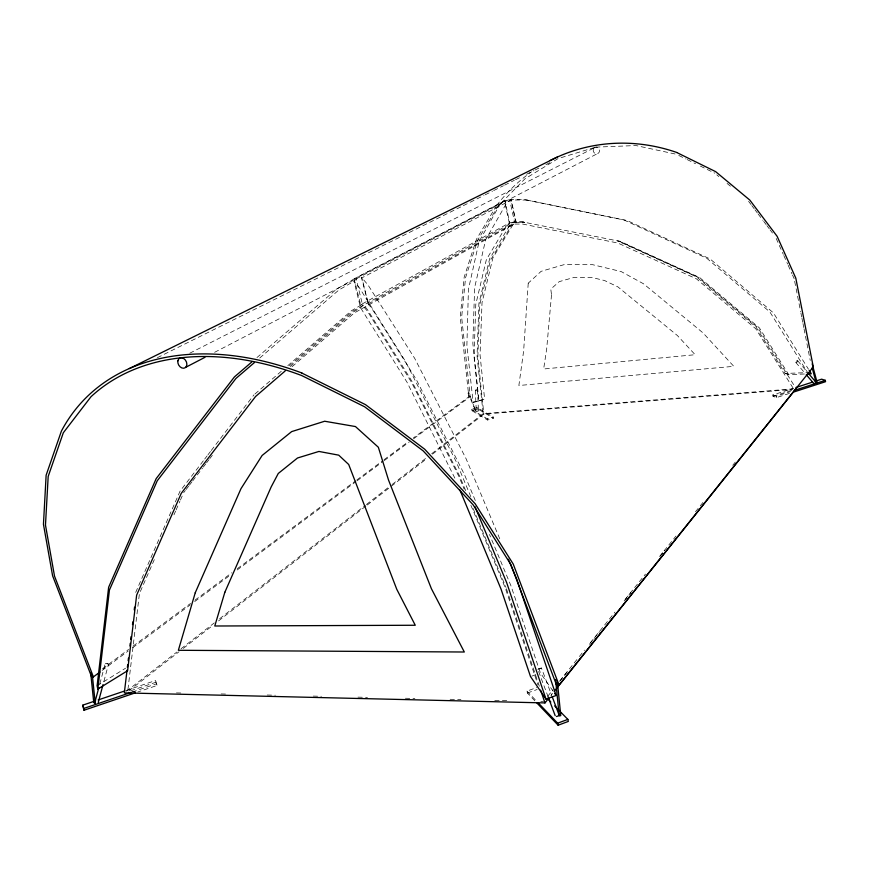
<?xml version="1.0" encoding="UTF-8"?>
<svg xmlns="http://www.w3.org/2000/svg" width="869" height="869" viewBox="0 0 869 869"><rect width="100%" height="100%" fill="white"/><g stroke="black" fill="none" stroke-linecap="round" stroke-linejoin="round"><path stroke-width="0.65" stroke-dasharray="4.34 3.26" d="M127.949 689.378L139.42 593.636L155.605 556.692M99.848 683.784L105.312 663.373L107.202 663.319L108.516 664.188L103.378 683.316M135.694 592.397L180.089 491.094L203.889 460.081M173.963 514.839L175.581 511.135M176.114 509.907L179.894 501.294M180.437 500.055L183.131 493.907M496.612 205.486L476.429 239.301L464.187 277.135L460.233 317.098L468.836 396.775L413.394 437.943M204.704 459.017L207.17 455.812M207.995 454.737L210.45 451.532M211.276 450.468L253.954 394.863M183.674 492.669L185.314 490.54M186.129 489.475L188.584 486.282M189.399 485.206L191.853 482.013M192.668 480.948L202.488 468.163M203.303 467.098L205.757 463.894M206.572 462.829L209.027 459.636M209.842 458.571L212.297 455.367M550.892 695.515L552.586 693.397M559.908 680.764L578.548 657.529M579.395 656.464L584.479 650.131M590.409 642.734L614.98 612.102M625.148 599.436L645.482 574.083M659.886 556.127L663.275 551.902M664.122 550.848L675.984 536.064M695.472 511.765L703.944 501.207M732.752 465.295L735.293 462.123M547.807 696.178L552.901 689.834M559.69 681.372L567.327 671.846M589.378 644.342L599.567 631.644M624.17 600.957L630.959 592.495M659.799 556.518L664.894 550.175M356.963 278.362L353.976 281.219L338.845 290.029L259.625 358.104M254.975 393.983L282.686 370.064M287.824 365.643L351.445 310.722L362.416 304.302L355.866 277.884L504.889 200.728L510.885 199.577L524.615 199.62L627.049 220.509L710.158 258.995L773.453 312.894L808.431 369.173M289.388 365.795L352.532 311.298L513.34 222.106L522.117 221.823L620.531 241.473L699.73 277.624L759.408 327.917L788.715 374.593L804.651 374.007M290.3 366.522L353.607 311.862L360.581 307.778L363.524 304.845L367.337 309.473L411.667 380.872L459.582 475.984L466.36 492.267M292.049 366.729L354.422 312.862L513.775 224.072L522.649 224.061L617.772 243.005L696.427 278.84L755.737 328.743L792.941 387.889M256.942 357.561L336.748 289.008L355.866 277.884M126.472 691.224L176.809 652.054M181.089 648.719L214.295 622.888M219.651 618.717L365.306 505.367M366.381 504.531L391.017 485.369M392.082 484.533L427.429 457.029M431.719 453.694L483.131 413.687L793.408 388.834M128.742 690.931L179.014 651.739M183.294 648.404L213.242 625.061M218.586 620.89L366.197 505.834M367.272 504.998L427.168 458.311M432.523 454.15L483.859 414.122L792.506 389.453M548.154 696.905L537.835 669.369L539.551 668.565L541.43 668L551.761 695.515M541.43 668L537.835 669.369M102.107 670.423L128.243 650.99M132.599 647.753L190.322 604.813M194.678 601.576L230.611 574.844M237.15 569.988L355.856 481.698M356.942 480.894L383.077 461.45M384.174 460.635L409.223 442.006M413.579 438.769L470.205 396.655L461.645 317.218L465.567 277.602L477.722 240.116L497.731 206.605L524.887 178.884L558.05 158.593L594.385 147.545M102.509 668.804L128.601 649.436M132.946 646.199L190.561 603.423M194.906 600.186L231.871 572.747M237.302 568.706L355.79 480.72M356.877 479.916L382.957 460.537M384.044 459.734L407.963 441.973M523.41 222.084L513.34 222.106L510.472 223.996L489.649 258.745L478.906 303.563L477.048 355.845L483.131 413.687M513.775 224.072L511.244 225.734L490.474 260.211L479.731 304.758L477.852 356.768L483.859 414.122M97.111 685.782L125.581 668.207M368.326 303.846L516.077 221.964L511.244 199.989L361.895 277.83L368.326 303.846L361.319 277.146L367.945 284.88L414.719 358.408L466.077 458.723L499.99 539.356M509.299 222.964L504.454 201.043L354.183 278.862L360.624 304.802L509.299 222.964L513.34 222.106M214.621 352.314L598.491 153.085M189.768 353.216L594.233 147.849M108.516 664.188L105.312 663.373M157.387 357.659L380.785 246.666M382.002 246.057L462.134 206.246M463.34 205.649L483.99 195.395M485.195 194.786L492.484 191.169M493.701 190.561L503.412 185.738M504.628 185.14L514.339 180.307M515.556 179.709L520.412 177.298M526.484 174.278L533.762 170.661M534.978 170.052L541.05 167.044M545.906 164.632L551.978 161.612M534.859 700.838L527.407 693.038L526.951 691.105L536.662 687.575M527.407 693.038L537.107 689.508M531.763 676.136L537.954 673.899M126.211 690.453L155.54 680.536L157.093 685.456L137.867 691.974M130.546 690.833L156.04 682.208L155.54 680.536M132.218 692.028L156.594 683.773L157.093 685.456M789.432 393.396L776.538 397.578L773.041 396.329L772.791 394.982L793.364 388.334M773.041 396.329L793.603 389.681M772.791 394.982L776.289 396.221L790.486 391.626M471.443 409.364L487.259 418.804L493.168 416.968L493.451 418.195L487.542 420.031L471.726 410.548L471.443 409.364L477.19 407.594L493.168 416.968M473.127 402.347L478.754 400.891L474.05 356.746L475.777 304.465L486.358 259.668L506.975 224.962L509.831 223.072L504.889 200.728L500.023 204.248L479.08 241.593L468.424 289.377L466.892 345.221L473.127 402.347L484.62 399.088L480.046 354.943L482.023 302.662L492.929 257.821L513.959 223.029L515.773 221.834L510.885 199.577L506.996 202.358L485.641 239.768L474.626 287.596L472.855 343.451L478.928 400.566M478.754 400.891L484.62 399.088M471.726 410.548L477.472 408.778L493.451 418.195M360.624 304.802L362.416 304.302M527.233 200.044L509.69 199.989L514.622 222.366L516.077 221.964M468.836 396.775L470.205 396.655M595.678 147.143L635.869 145.547L675.061 153.987M620.531 241.473L617.555 240.876L696.46 276.874L755.943 326.961L785.163 373.442L807.659 372.627L769.923 312.004L706.845 258.321L624.04 220.009L524.615 199.62M514.622 222.366L524.713 222.345L522.117 221.823M131.73 691.854L135.792 691.952M176.44 692.897L181.86 693.027M221.15 693.94L227.917 694.103M267.207 695.015L275.332 695.211M313.264 696.091L321.389 696.286M357.974 697.134L367.457 697.362M405.388 698.241L414.871 698.47M450.088 699.284L460.928 699.545M494.798 700.338L506.985 700.62M540.855 701.413L543.57 701.468M785.163 373.442L788.715 374.593M468.869 392.712L468.065 393.114L475.582 410.689L468.869 392.712L468.065 393.114M475.81 410.331L475.017 410.733M619.043 241.18L698.089 277.244L757.67 327.439L794.69 386.357M678.765 155.453L685.967 158.994M687.162 159.581L695.558 163.72M700.36 166.077L714.752 173.159M716.806 174.865L718.859 176.581M727.06 183.413L731.166 186.835M526.951 691.105L536.26 700.827M797.688 360.776L807.301 372.073M795.765 362.384L805.389 373.67M367.859 303.618L371.693 308.234L416.273 379.492L464.394 474.441L476.418 503.205M364.111 307.192L367.468 311.276L411.482 382.284L459.017 476.744L464.187 489.171M748.589 201.347L750.979 204.519M751.772 205.573L754.162 208.745M754.965 209.798L757.344 212.97M758.148 214.024L762.917 220.368M763.721 221.421L766.11 224.593M766.903 225.647L769.293 228.819M770.086 229.872L772.476 233.033M553.14 691.203L540.431 673.008L510.929 585.728L489.486 534.457M776.202 238.486L783.273 254.324M783.816 255.54L787.629 264.078M788.172 265.295L791.974 273.822M792.517 275.038L794.157 278.699M470.802 496.666L456.268 461.83L405.356 361.178L359.125 287.357L353.976 281.219L360.581 307.778L407.04 382.262L455.791 480.036M473.138 508.539L505.986 587.422M470.911 505.323L505.052 587.335L537.944 684.805M506.421 588.704L539.345 686.238M477.19 407.594L477.472 408.778M476.027 411.222L476.19 411.96M487.259 418.804L487.542 420.031M794.668 281.339L800.642 311.678M800.903 312.992L801.685 316.946M801.946 318.271L802.728 322.225M802.989 323.54L803.76 327.504M804.021 328.819L810.256 360.472M776.289 396.221L776.538 397.578M475.3 390.094L476.277 410.668M477.494 389.844L478.439 410.418M496.623 205.508A183.533 169.064 67.2 0 1 531.524 171.823M528.233 283.196L523.616 351.13L518.869 385.499L733.794 366.338L703.097 332.968L643.538 283.794L621.161 271.562L592.701 264.697L564.057 264.654L541.115 271.334L528.233 283.196M551.511 294.841L546.688 348.795L543.657 368.988L695.146 354.715L677.418 335.564L617.892 286.879L604.574 280.535L592.115 277.537L573.942 277.461L559.234 281.621L550.794 289.127L551.511 294.841M593.353 149.251A3.4 3.118 67.6 0 0 597.046 153.791A3.4 3.118 67.6 0 0 598.698 148.36A3.4 3.118 67.6 0 0 593.353 149.251M796.091 362.482A1.249 0.565 -38.9 0 0 797.753 361.091A1.249 0.565 -38.9 0 0 796.33 361.167A1.249 0.565 -38.9 0 0 796.091 362.482M476.494 411.026A1.097 0.76 -2.7 0 0 478.363 410.809A1.097 0.76 -2.7 0 0 477.222 409.799A1.097 0.76 -2.7 0 0 476.494 411.026M475.517 390.453A1.108 0.75 -2.7 0 0 477.418 390.235A1.108 0.75 -2.7 0 0 476.255 389.225A1.108 0.75 -2.7 0 0 475.517 390.453"/><path stroke-width="1.3" d="M285.195 370.933L255.573 396.503L181.295 493.288L136.639 595.167L127.613 670.694L97.828 689.095L109.44 590.018L157.256 480.763L235.955 378.439L254.476 362.525M127.048 670.118L124.321 692.897L544.972 702.923L548.361 698.698M127.363 667.446L127.689 664.763M128.167 660.744L128.482 658.072M129.926 646.015L130.241 643.332M130.73 639.312L131.045 636.64M132.49 624.583L132.805 621.911M134.25 609.853L134.565 607.17M94.721 702.923L98.816 687.618M98.251 702.445L103.042 684.598M817.175 382.762L812.178 363.85M554.281 691.289L796.113 388.617M95.079 702.489L93.852 702.543M251.825 361.96L234.434 376.907L156.181 478.623L108.636 587.259L97.111 685.782L97.828 689.095M301.923 373.007A284.663 196.122 42.1 0 0 61.384 431.133L46.133 475.213L43.45 524.3L52.607 575.81L91.636 676.875L93.385 676.908L99.924 672.052M185.738 367.294L204.986 357.3M129.253 368.597L557.442 157.007M556.497 716.523L559.278 715.535L552.228 696.775M538.117 702.771L557.67 723.182L567.859 719.402L568.326 721.422L558.137 725.213L536.716 702.793M459.951 490.073L501.044 589.117L530.524 676.582L546.025 699.187L556.127 695.482L516.686 579.047L508.343 559.201M135.303 692.843L84.021 710.245L82.848 705.128L95.601 700.805M98.154 699.947L124.93 690.888M83.489 708.55L130.937 692.463M795.928 387.498L812.645 382.088M815.209 381.263L821.639 379.177L825.311 380.34L825.55 381.687L793.31 392.147M794.353 390.377L825.311 380.34M807.312 373.909L811.288 373.768L809.148 370.324M676.875 152.575L715.643 171.638L749.817 200.087L777.147 236.346L795.819 278.189L813.286 366.924L559.028 685.033L513.231 564.068L475.126 503.705L424.68 449.197L365.48 404.628L301.912 373.105M548.002 699.143L550.837 702.043M554.628 705.9L567.859 719.402M808.181 373.105L816.056 382.338M806.269 374.702L814.144 383.935M817.229 382.621L816.208 382.838L812.167 367.837M554.639 693.343L556.127 695.482M474.952 506.616L506.616 582.491L546.025 699.187M93.385 676.908L54.519 576.136L45.481 525.072L48.186 476.44L63.318 432.762L91.006 396.709A281.719 194.08 42.1 0 1 301.673 375.538L364.589 406.757L423.181 450.881L473.127 504.824L510.863 564.568L556.518 684.989M548.154 696.905L555.182 715.665M540.648 690.095L544.972 702.923M82.848 705.128L84.021 710.245M557.67 723.182L558.137 725.213M92.31 674.92L95.014 701.098M90.648 672.508L93.776 702.619M557.279 680.72L560.766 715.611L559.832 715.839L559.191 715.676L555.573 679.449M550.12 160.537A183.533 169.064 67.2 0 1 676.897 152.51M815.231 382.371A1.249 0.587 -38.6 0 1 816.132 382.664M95.253 703.564A1.651 0.565 11.9 0 1 95.079 702.728M195.243 592.767L178.362 650.284L464.318 652.011L431.404 588.704L388.552 480.112L378.352 447.263L355.464 426.56L324.658 421.237L291.647 431.611L262.112 455.475L240.974 488.682L195.243 592.767M224.843 592.256L214.784 626.006L415.263 625.256L396.775 589.301L348.697 464.491L338.736 455.16L318.934 451.445L297.513 457.996L278.276 473.464L271.171 486.933L224.843 592.256M177.873 360.809A5.529 4.182 60.7 0 0 183.783 368.228A5.529 4.182 60.7 0 0 185.325 359.994A5.529 4.182 60.7 0 0 177.873 360.809"/></g></svg>
